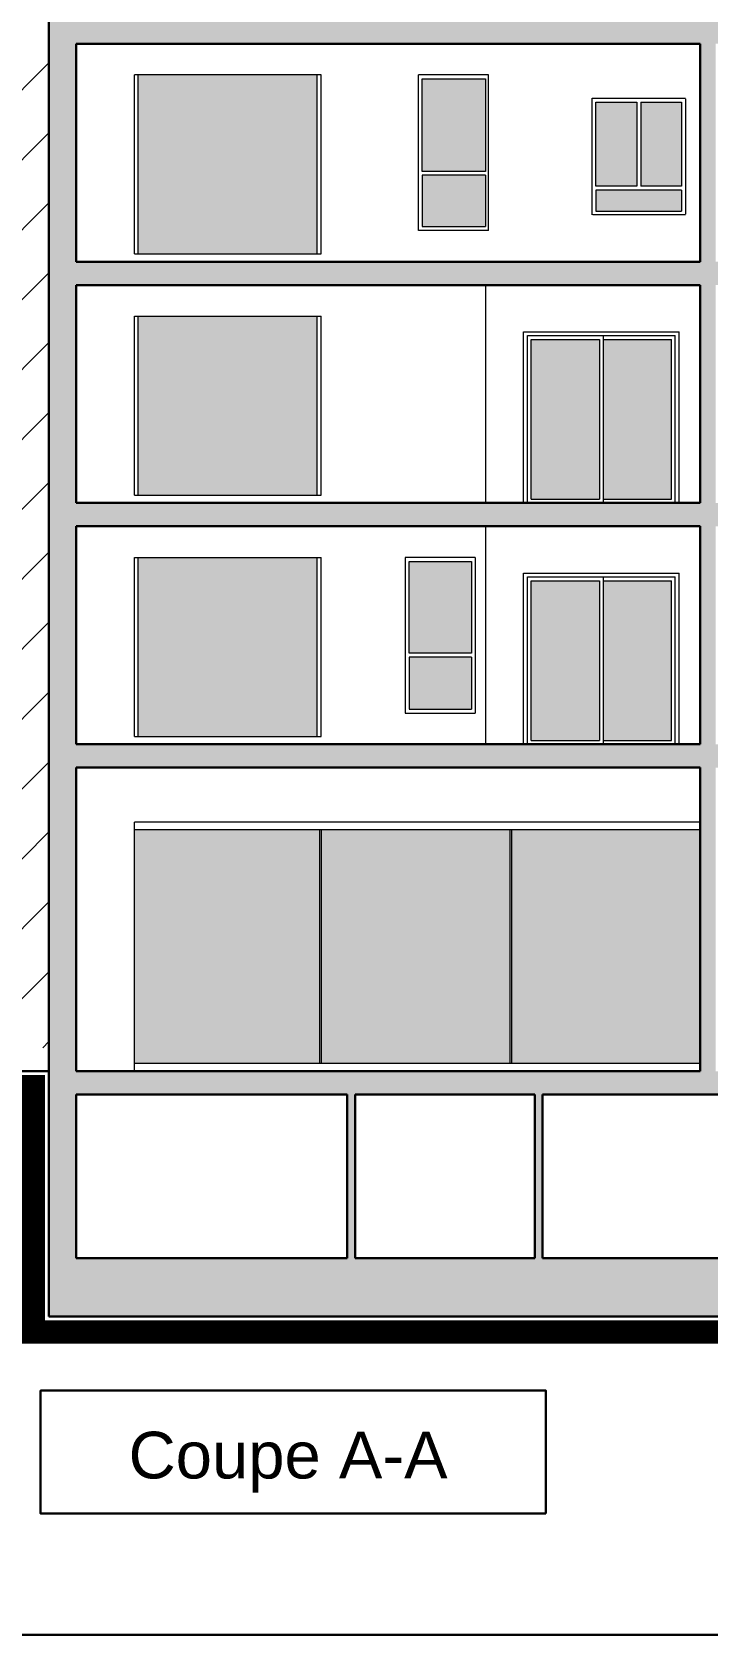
# Model space of a CAD drawing. Header units: millimetres. Extents: x 2804 to 3317, y 6834 to 7064.
# Drawn here: x 2921.33 to 2930.02, y 6985.87 to 7006.46 of the extents above; entities that cross this region are included whole.
import ezdxf

# ---------------------------------------------------------------- set-up
doc = ezdxf.new("R2010")
doc.units = ezdxf.units.MM
for name, color, linetype, lineweight in [('TopoAlt_T', 3, 'Continuous', 30), ('zin fenêtre2', 3, 'Continuous', 30), ('zin fin', 6, 'Continuous', 9), ('zin menuiserie', 150, 'Continuous', 5), ('Zin mur', 30, 'Continuous', 30)]:
    doc.layers.add(name, color=color, linetype=linetype, lineweight=lineweight)
doc.layers.add('zin hatch mur', color=8, linetype='Continuous')
doc.styles.get("Standard").update_dxf_attribs({"font": 'arial.ttf'})

msp = doc.modelspace()

# ---------------------------------------------------------------- hatches: boundary and pattern name
at = {"layer": 'zin fenêtre2'}
h = msp.add_hatch(color=253, dxfattribs=at)
h.dxf.hatch_style = 1
h.set_gradient(color1=(181, 181, 181), color2=(230, 230, 230), tint=1, name='INVCURVED')
h.paths.add_polyline_path([(2922.695, 7003.614), (2924.995, 7003.614), (2924.995, 7005.914), (2922.695, 7005.914)])
h = msp.add_hatch(color=253, dxfattribs=at)
h.dxf.hatch_style = 1
h.set_gradient(color1=(181, 181, 181), color2=(230, 230, 230), tint=1, name='INVCURVED')
h.paths.add_polyline_path([(2926.344, 7005.864), (2927.156, 7005.864), (2927.156, 7004.675), (2926.344, 7004.675)])
h = msp.add_hatch(color=253, dxfattribs=at)
h.dxf.hatch_style = 1
h.set_gradient(color1=(181, 181, 181), color2=(230, 230, 230), tint=1, name='INVCURVED')
h.paths.add_polyline_path([(2928.576, 7005.564), (2929.101, 7005.564), (2929.1, 7004.484), (2928.575, 7004.484)])
h = msp.add_hatch(color=253, dxfattribs=at)
h.dxf.hatch_style = 1
h.set_gradient(color1=(181, 181, 181), color2=(230, 230, 230), tint=1, name='INVCURVED')
h.paths.add_polyline_path([(2929.151, 7005.564), (2929.676, 7005.564), (2929.675, 7004.484), (2929.15, 7004.484)])
h = msp.add_hatch(color=253, dxfattribs=at)
h.dxf.hatch_style = 1
h.set_gradient(color1=(181, 181, 181), color2=(230, 230, 230), tint=1, name='INVCURVED')
h.paths.add_polyline_path([(2926.344, 7004.624), (2927.156, 7004.624), (2927.156, 7003.964), (2926.344, 7003.964)])
h = msp.add_hatch(color=253, dxfattribs=at)
h.dxf.hatch_style = 1
h.set_gradient(color1=(181, 181, 181), color2=(230, 230, 230), tint=1, name='INVCURVED')
h.paths.add_polyline_path([(2928.576, 7004.434), (2929.676, 7004.434), (2929.676, 7004.164), (2928.576, 7004.164)])
h = msp.add_hatch(color=253, dxfattribs=at)
h.dxf.hatch_style = 1
h.set_gradient(color1=(181, 181, 181), color2=(230, 230, 230), tint=1, name='INVCURVED')
h.paths.add_polyline_path([(2924.995, 7002.814), (2922.695, 7002.814), (2922.695, 7000.514), (2924.995, 7000.514)])
h = msp.add_hatch(color=253, dxfattribs=at)
h.dxf.hatch_style = 1
h.set_gradient(color1=(181, 181, 181), color2=(230, 230, 230), tint=1, name='INVCURVED')
h.paths.add_polyline_path([(2928.62, 7002.514), (2927.745, 7002.514), (2927.745, 7000.464), (2928.62, 7000.464)])
h = msp.add_hatch(color=253, dxfattribs=at)
h.dxf.hatch_style = 1
h.set_gradient(color1=(181, 181, 181), color2=(230, 230, 230), tint=1, name='INVCURVED')
h.paths.add_polyline_path([(2929.545, 7002.514), (2928.67, 7002.514), (2928.67, 7000.464), (2929.545, 7000.464)])
h = msp.add_hatch(color=253, dxfattribs=at)
h.dxf.hatch_style = 1
h.set_gradient(color1=(181, 181, 181), color2=(230, 230, 230), tint=1, name='INVCURVED')
h.paths.add_polyline_path([(2924.995, 6999.714), (2922.695, 6999.714), (2922.695, 6997.414), (2924.995, 6997.414)])
h = msp.add_hatch(color=253, dxfattribs=at)
h.dxf.hatch_style = 1
h.set_gradient(color1=(181, 181, 181), color2=(230, 230, 230), tint=1, name='INVCURVED')
h.paths.add_polyline_path([(2926.975, 6999.664), (2926.175, 6999.664), (2926.175, 6998.484), (2926.975, 6998.484)])
h = msp.add_hatch(color=253, dxfattribs=at)
h.dxf.hatch_style = 1
h.set_gradient(color1=(181, 181, 181), color2=(230, 230, 230), tint=1, name='INVCURVED')
h.paths.add_polyline_path([(2928.62, 6999.414), (2927.745, 6999.414), (2927.745, 6997.364), (2928.62, 6997.364)])
h = msp.add_hatch(color=253, dxfattribs=at)
h.dxf.hatch_style = 1
h.set_gradient(color1=(181, 181, 181), color2=(230, 230, 230), tint=1, name='INVCURVED')
h.paths.add_polyline_path([(2929.545, 6999.414), (2928.67, 6999.414), (2928.67, 6997.364), (2929.545, 6997.364)])
h = msp.add_hatch(color=253, dxfattribs=at)
h.dxf.hatch_style = 1
h.set_gradient(color1=(181, 181, 181), color2=(230, 230, 230), tint=1, name='INVCURVED')
h.paths.add_polyline_path([(2926.975, 6998.434), (2926.175, 6998.434), (2926.175, 6997.764), (2926.975, 6997.764)])
h = msp.add_hatch(color=253, dxfattribs=at)
h.dxf.hatch_style = 1
h.set_gradient(color1=(181, 181, 181), color2=(230, 230, 230), tint=1, name='INVCURVED')
h.paths.add_polyline_path([(2925.025, 6993.214), (2925.025, 6996.214), (2922.645, 6996.214), (2922.645, 6993.214)])
h.paths.add_polyline_path([(2927.49, 6996.214), (2927.49, 6993.214), (2929.915, 6993.214), (2929.915, 6996.214)])
h.paths.add_polyline_path([(2927.47, 6993.214), (2927.47, 6996.214), (2925.045, 6996.214), (2925.045, 6993.214)])
at = {"layer": 'zin fin'}
h = msp.add_hatch(dxfattribs=at)
h.set_pattern_fill('ANSI31', color=256, scale=0.2)
h.set_pattern_definition([(45, (0, 0.3), (-0.449012806, 0.449012806), [])])
h.paths.add_polyline_path([(2918.09, 7010.314), (2921.546, 7010.314), (2921.546, 6993.414), (2918.09, 6993.414)])
at = {"layer": 'zin hatch mur'}
h = msp.add_hatch(color=256, dxfattribs=at)
h.dxf.hatch_style = 1
h.paths.add_polyline_path([(2921.546, 6990.714), (2921.896, 6990.714), (2921.896, 7006.314), (2942.298, 7006.314), (2942.298, 7005.914), (2942.767, 7005.914), (2942.767, 7007.614), (2942.298, 7007.614), (2942.298, 7006.614), (2921.546, 7006.614)])
h = msp.add_hatch(color=256, dxfattribs=at)
h.dxf.hatch_style = 1
h.paths.add_polyline_path([(2930.115, 7006.314), (2929.915, 7006.314), (2929.915, 7003.514), (2930.115, 7003.514)])
h = msp.add_hatch(color=256, dxfattribs=at)
h.dxf.hatch_style = 1
h.paths.add_polyline_path([(2942.298, 7003.214), (2942.298, 7003.514), (2921.896, 7003.514), (2921.896, 7003.214)])
h = msp.add_hatch(color=256, dxfattribs=at)
h.dxf.hatch_style = 1
h.paths.add_polyline_path([(2930.115, 7003.214), (2929.915, 7003.214), (2929.915, 7000.414), (2930.115, 7000.414)])
h = msp.add_hatch(color=256, dxfattribs=at)
h.dxf.hatch_style = 1
h.paths.add_polyline_path([(2942.298, 7000.114), (2942.298, 7000.414), (2921.896, 7000.414), (2921.896, 7000.114)])
h = msp.add_hatch(color=256, dxfattribs=at)
h.dxf.hatch_style = 1
h.paths.add_polyline_path([(2930.115, 7000.114), (2929.915, 7000.114), (2929.915, 6997.314), (2930.115, 6997.314)])
h = msp.add_hatch(color=256, dxfattribs=at)
h.dxf.hatch_style = 1
h.paths.add_polyline_path([(2942.448, 6997.014), (2942.448, 6997.164), (2942.298, 6997.164), (2942.298, 6997.314), (2921.896, 6997.314), (2921.896, 6997.014), (2937.665, 6997.014), (2937.665, 6996.314), (2938.015, 6996.314), (2938.015, 6997.014)])
h = msp.add_hatch(color=256, dxfattribs=at)
h.dxf.hatch_style = 1
h.paths.add_polyline_path([(2930.115, 6997.014), (2929.915, 6997.014), (2929.915, 6993.114), (2930.115, 6993.114)])
h = msp.add_hatch(color=256, dxfattribs=at)
h.dxf.hatch_style = 1
h.paths.add_polyline_path([(2942.756, 6993.114), (2921.896, 6993.114), (2921.896, 6992.814), (2942.756, 6992.814)])
h = msp.add_hatch(color=256, dxfattribs=at)
h.dxf.hatch_style = 1
h.paths.add_polyline_path([(2925.38, 6990.714), (2925.48, 6990.714), (2925.48, 6992.814), (2925.38, 6992.814)])
h = msp.add_hatch(color=256, dxfattribs=at)
h.dxf.hatch_style = 1
h.paths.add_polyline_path([(2927.791, 6990.714), (2927.891, 6990.714), (2927.891, 6992.814), (2927.791, 6992.814)])
h = msp.add_hatch(color=256, dxfattribs=at)
h.dxf.hatch_style = 1
h.paths.add_polyline_path([(2921.546, 6990.714), (2942.756, 6990.714), (2942.756, 6989.964), (2921.546, 6989.964)])

# ---------------------------------------------------------------- linework, layer by layer
at = {"layer": 'TopoAlt_T'}
msp.add_lwpolyline([(2960.228, 6985.872), (2909.031, 6985.872), (2909.031, 7022.102), (2960.228, 7022.102)], close=True, dxfattribs=at)
at = {"layer": 'zin fin'}
for p, q in [((2922.645, 7003.614), (2922.645, 7005.914)), ((2925.045, 7005.914), (2922.645, 7005.914)), ((2925.045, 7003.614), (2925.045, 7005.914)), ((2922.645, 7003.614), (2925.045, 7003.614)), ((2927.161, 7000.414), (2927.161, 7003.214)), ((2922.645, 7002.814), (2925.045, 7002.814)), ((2922.645, 7000.514), (2922.645, 7002.814)), ((2925.045, 7000.514), (2925.045, 7002.814)), ((2922.645, 7000.514), (2925.045, 7000.514)), ((2927.161, 6997.314), (2927.161, 7000.114)), ((2922.645, 6997.414), (2922.645, 6999.714)), ((2922.645, 6999.714), (2925.045, 6999.714)), ((2925.045, 6997.414), (2925.045, 6999.714)), ((2922.645, 6997.414), (2925.045, 6997.414)), ((2922.645, 6993.114), (2922.645, 6996.314)), ((2929.915, 6996.314), (2922.645, 6996.314))]:
    msp.add_line(p, q, dxfattribs=at)
at = {"layer": 'zin menuiserie'}
for p, q in [((2928.835, 7006.314), (2928.825, 7006.314)), ((2922.695, 7003.614), (2922.695, 7005.914)), ((2924.995, 7003.614), (2924.995, 7005.914)), ((2926.294, 7004.524), (2926.294, 7005.914)), ((2926.304, 7005.914), (2926.294, 7005.914)), ((2927.194, 7005.914), (2926.304, 7005.914)), ((2927.194, 7005.904), (2927.194, 7005.914)), ((2927.194, 7003.924), (2927.194, 7005.904)), ((2926.344, 7005.864), (2927.156, 7005.864)), ((2926.344, 7004.674), (2926.344, 7005.864)), ((2927.156, 7005.864), (2927.156, 7004.674)), ((2928.526, 7004.114), (2928.526, 7005.614)), ((2928.526, 7005.614), (2929.726, 7005.614)), ((2928.576, 7005.564), (2929.101, 7005.564)), ((2928.576, 7004.484), (2928.576, 7005.564)), ((2929.101, 7005.564), (2929.101, 7004.484)), ((2929.151, 7005.564), (2929.676, 7005.564)), ((2929.151, 7005.564), (2929.151, 7004.484)), ((2929.676, 7005.564), (2929.676, 7004.484)), ((2929.726, 7005.604), (2929.726, 7004.124)), ((2927.156, 7004.674), (2926.344, 7004.674)), ((2926.294, 7004.504), (2926.294, 7004.524)), ((2926.294, 7003.914), (2926.294, 7004.504)), ((2926.344, 7004.624), (2926.344, 7003.964)), ((2927.156, 7004.624), (2926.344, 7004.624)), ((2927.156, 7004.624), (2927.156, 7003.964)), ((2929.101, 7004.484), (2928.576, 7004.484)), ((2929.676, 7004.484), (2929.151, 7004.484)), ((2929.676, 7004.434), (2928.576, 7004.434)), ((2928.576, 7004.434), (2928.576, 7004.164)), ((2929.676, 7004.434), (2929.676, 7004.164)), ((2929.726, 7004.114), (2928.536, 7004.114)), ((2928.576, 7004.164), (2929.676, 7004.164)), ((2926.304, 7003.914), (2926.294, 7003.914)), ((2927.194, 7003.914), (2926.304, 7003.914)), ((2926.344, 7003.964), (2927.156, 7003.964)), ((2927.194, 7003.914), (2927.194, 7003.924)), ((2922.695, 7000.514), (2922.695, 7002.814)), ((2924.995, 7000.514), (2924.995, 7002.814)), ((2927.645, 7002.614), (2929.645, 7002.614)), ((2927.645, 7000.414), (2927.645, 7002.614)), ((2929.645, 7000.414), (2929.645, 7002.614)), ((2927.695, 7002.564), (2928.67, 7002.564)), ((2927.695, 7000.414), (2927.695, 7002.564)), ((2927.745, 7002.514), (2928.62, 7002.514)), ((2927.745, 7000.464), (2927.745, 7002.514)), ((2928.62, 7002.514), (2928.62, 7000.464)), ((2928.67, 7002.564), (2929.595, 7002.564)), ((2928.67, 7002.564), (2928.67, 7000.414)), ((2928.67, 7002.514), (2929.545, 7002.514)), ((2929.545, 7000.464), (2929.545, 7002.514)), ((2929.595, 7000.414), (2929.595, 7002.564)), ((2927.745, 7000.464), (2928.62, 7000.464)), ((2928.67, 7000.464), (2929.545, 7000.464)), ((2922.695, 6997.414), (2922.695, 6999.714)), ((2924.995, 6997.414), (2924.995, 6999.714)), ((2926.125, 6999.714), (2926.125, 6997.714)), ((2926.815, 6999.714), (2926.125, 6999.714)), ((2926.835, 6999.714), (2926.815, 6999.714)), ((2927.025, 6999.714), (2926.835, 6999.714)), ((2927.025, 6999.714), (2927.025, 6997.724)), ((2926.175, 6999.664), (2926.975, 6999.664)), ((2926.175, 6998.484), (2926.175, 6999.664)), ((2926.975, 6999.664), (2926.975, 6998.484)), ((2927.645, 6999.514), (2929.645, 6999.514)), ((2927.645, 6997.314), (2927.645, 6999.514)), ((2929.645, 6997.314), (2929.645, 6999.514)), ((2927.695, 6999.464), (2928.67, 6999.464)), ((2927.695, 6997.314), (2927.695, 6999.464)), ((2927.745, 6999.414), (2928.62, 6999.414)), ((2927.745, 6997.364), (2927.745, 6999.414)), ((2928.62, 6999.414), (2928.62, 6997.364)), ((2928.67, 6999.464), (2929.595, 6999.464)), ((2928.67, 6999.464), (2928.67, 6997.314)), ((2928.67, 6999.414), (2929.545, 6999.414)), ((2929.545, 6997.364), (2929.545, 6999.414)), ((2929.595, 6997.314), (2929.595, 6999.464)), ((2926.975, 6998.484), (2926.175, 6998.484)), ((2926.175, 6998.434), (2926.175, 6997.764)), ((2926.975, 6998.434), (2926.175, 6998.434)), ((2926.975, 6998.434), (2926.975, 6997.764)), ((2926.125, 6997.714), (2926.135, 6997.714)), ((2926.135, 6997.714), (2927.025, 6997.714)), ((2926.175, 6997.764), (2926.975, 6997.764)), ((2927.025, 6997.724), (2927.025, 6997.714)), ((2927.745, 6997.364), (2928.62, 6997.364)), ((2928.67, 6997.364), (2929.545, 6997.364)), ((2929.915, 6996.214), (2922.645, 6996.214)), ((2925.025, 6996.214), (2925.025, 6993.214)), ((2925.045, 6996.214), (2925.045, 6993.214)), ((2927.47, 6996.214), (2927.47, 6993.214)), ((2927.49, 6996.214), (2927.49, 6993.214)), ((2929.915, 6993.214), (2922.645, 6993.214))]:
    msp.add_line(p, q, dxfattribs=at)
at = {"layer": 'Zin mur'}
for p, q in [((2921.546, 7007.614), (2921.546, 6989.964)), ((2921.896, 7006.314), (2921.896, 7003.514)), ((2921.896, 7006.314), (2929.915, 7006.314)), ((2929.915, 7006.314), (2929.915, 7003.514)), ((2921.896, 7003.514), (2929.915, 7003.514)), ((2921.896, 7003.214), (2929.915, 7003.214)), ((2921.896, 7003.214), (2921.896, 7000.414)), ((2929.915, 7003.214), (2929.915, 7000.414)), ((2921.896, 7000.414), (2929.915, 7000.414)), ((2921.896, 7000.114), (2921.896, 6997.314)), ((2921.896, 7000.114), (2929.915, 7000.114)), ((2929.915, 7000.114), (2929.915, 6997.314)), ((2921.896, 6997.314), (2929.915, 6997.314)), ((2921.896, 6997.014), (2929.915, 6997.014)), ((2921.896, 6997.014), (2921.896, 6993.114)), ((2929.915, 6997.014), (2929.915, 6993.114)), ((2921.546, 6993.114), (2917.292, 6993.114)), ((2921.896, 6993.114), (2929.915, 6993.114)), ((2921.896, 6992.814), (2925.38, 6992.814)), ((2921.896, 6992.814), (2921.896, 6990.714)), ((2925.38, 6990.714, 2.965), (2925.38, 6992.814, 2.965)), ((2925.48, 6992.814), (2927.791, 6992.814)), ((2925.48, 6990.714, 2.965), (2925.48, 6992.814, 2.965)), ((2927.791, 6990.714, 2.965), (2927.791, 6992.814, 2.965)), ((2927.891, 6992.814), (2930.203, 6992.814)), ((2927.891, 6990.714, 2.965), (2927.891, 6992.814, 2.965)), ((2921.896, 6990.714), (2925.38, 6990.714)), ((2925.48, 6990.714), (2927.791, 6990.714)), ((2927.891, 6990.714), (2930.203, 6990.714)), ((2921.546, 6989.964), (2942.756, 6989.964))]:
    msp.add_line(p, q, dxfattribs=at)
at = {"layer": 'Zin mur', "const_width": 0.1}
for points in [[(2957.806, 6992.864), (2952.212, 6992.864), (2952.212, 6992.664), (2945.055, 6992.664), (2945.055, 6992.864), (2942.856, 6992.864), (2942.856, 6989.864), (2921.446, 6989.864), (2921.446, 6992.764), (2921.446, 6993.014), (2917.292, 6993.014)], [(2957.806, 6992.764), (2952.312, 6992.764), (2952.312, 6992.564), (2944.955, 6992.564), (2944.955, 6992.764), (2942.956, 6992.764), (2942.956, 6989.764), (2921.346, 6989.764), (2921.346, 6992.764), (2921.346, 6992.914), (2917.292, 6992.914)], [(2957.806, 6992.664), (2952.412, 6992.664), (2952.412, 6992.464), (2944.855, 6992.464), (2944.855, 6992.664), (2943.056, 6992.664), (2943.056, 6989.664), (2921.246, 6989.664), (2921.246, 6992.764), (2921.246, 6992.814), (2917.292, 6992.814)]]:
    msp.add_lwpolyline(points, dxfattribs=at)
at = {"layer": 'Zin mur'}
msp.add_lwpolyline([(2927.932, 6987.43), (2921.44, 6987.43), (2921.44, 6989.012), (2927.932, 6989.012)], close=True, dxfattribs=at)

# ---------------------------------------------------------------- texts
at = {"layer": 'Zin mur', "insert": (2922.57, 6988.482), "char_height": 0.6, "attachment_point": 1}
msp.add_mtext_dynamic_manual_height_columns('Coupe A-A', width=34.10317, gutter_width=12.5, heights=[0], dxfattribs=at)

doc.saveas('drawing.dxf')
